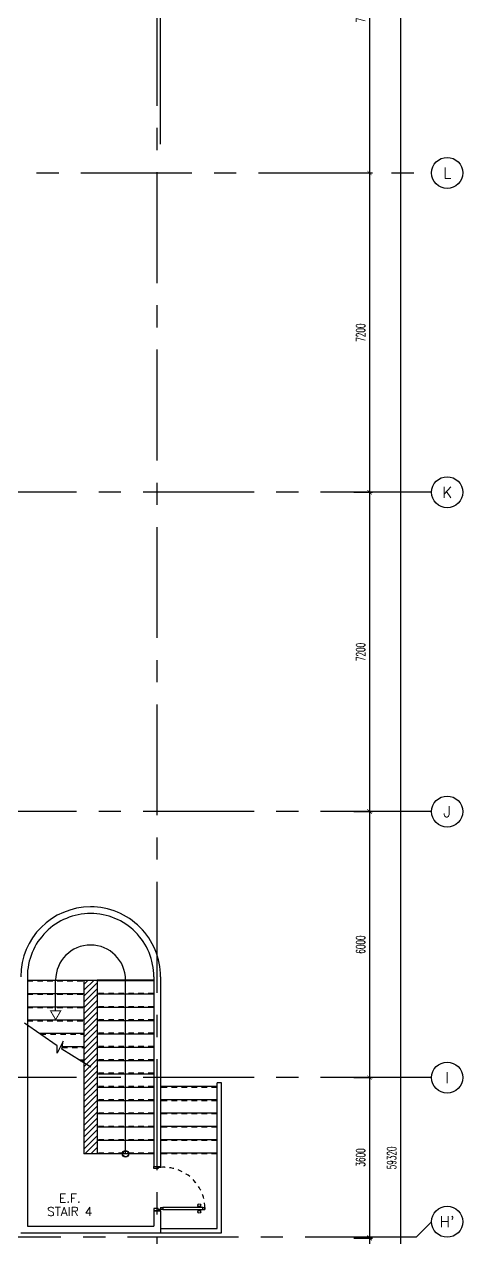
# Model space of a CAD drawing. Extents: x 417866.9 to 417960.2, y 43448 to 43538.2.
# Drawn here: x 417950.34 to 417960.22, y 43494.48 to 43521.85 of the extents above; entities that cross this region are included whole.
import ezdxf
from ezdxf.enums import TextEntityAlignment as Align

# ---------------------------------------------------------------- set-up
doc = ezdxf.new("R2010")
doc.units = 0
doc.header["$MEASUREMENT"] = 0
doc.header["$PDMODE"] = 3
doc.header["$PDSIZE"] = 0.1
for name, pattern in [('CENTERX2', [4, 2.5, -0.5, 0.5, -0.5]), ('HIDDEN', [0.375, 0.25, -0.125]), ('HIDDEN2', [0.1875, 0.125, -0.0625])]:
    doc.linetypes.add(name, pattern=pattern)
doc.layers.get('0').update_dxf_attribs({"linetype": 'CONTINUOUS'})
doc.layers.get('DEFPOINTS').update_dxf_attribs({"linetype": 'CONTINUOUS'})
for name, color, linetype in [('AX-CR', 2, 'CONTINUOUS'), ('AX-DIM', 4, 'CONTINUOUS'), ('AX-TXT', 6, 'CONTINUOUS'), ('AXES', 11, 'CENTERX2'), ('DOOR', 4, 'CONTINUOUS'), ('Handrail', 4, 'CONTINUOUS'), ('Hatch', 11, 'CONTINUOUS'), ('RM-NAME', 2, 'CONTINUOUS'), ('ROOF', 7, 'CONTINUOUS'), ('STR', 5, 'CONTINUOUS'), ('WALL', 3, 'CONTINUOUS')]:
    doc.layers.add(name, color=color, linetype=linetype)
doc.styles.add('ROMANS', font='ROMANS.shx', dxfattribs={"width": 0.6})
doc.dimstyles.new('STANDARD in', dxfattribs={"dimtxt": 0.2, "dimasz": 0.1, "dimexe": 0.07, "dimexo": 0.05, "dimgap": 0.1, "dimtad": 1, "dimdec": 0, "dimlfac": 1000, "dimzin": 0, "dimdsep": 46, "dimtxsty": 'ROMANS', "dimblk": 'ARCHTICK', "dimcen": 0.05, "dimdle": 0.05, "dimclrd": 4, "dimclre": 4, "dimclrt": 2, "dimadec": 0, "dimazin": 0, "dimtfac": 1, "dimtdec": 0, "dimtmove": 2, "dimatfit": 3, "dimfxl": 0, "dimtolj": 1, "dimtzin": 0, "dimarcsym": 0})

# ---------------------------------------------------------------- blocks, each defined once
blk = doc.blocks.new('_ARCHTICK')
at = {"color": 0, "linetype": 'ByBlock', "const_width": 0.15}
blk.add_lwpolyline([(-0.5, -0.5), (0.5, 0.5)], dxfattribs=at)
blk = doc.blocks.new('*D566')
at = {"layer": 'AX-DIM', "color": 4, "lineweight": -2}
for p, q in [((417948.236, 43525.944), (417958.889, 43525.944)), ((417958.819, 43525.994), (417958.819, 43466.574)), ((417948.726, 43466.624), (417958.889, 43466.624))]:
    blk.add_line(p, q, dxfattribs=at)
at = {"layer": 'DEFPOINTS', "color": 0}
for p in [(417948.186, 43525.944), (417948.676, 43466.624), (417958.819, 43466.624)]:
    blk.add_point(p, dxfattribs=at)
at = {"layer": 'AX-DIM', "color": 4, "lineweight": -2, "xscale": 0.1, "yscale": 0.1, "zscale": 0.1}
for p, rotation in [((417958.819, 43525.944), 90), ((417958.819, 43466.624), 270)]:
    blk.add_blockref('_ARCHTICK', p, dxfattribs=dict(at, rotation=rotation))
at = {"layer": 'AX-DIM', "color": 2, "insert": (417958.619, 43496.284), "char_height": 0.2, "attachment_point": 5, "rotation": 90, "style": 'ROMANS'}
blk.add_mtext('\\A1;59320', dxfattribs=at)
blk = doc.blocks.new('*D567')
at = {"layer": 'AX-DIM', "color": 4, "lineweight": -2}
for p, q in [((417957.769, 43525.694), (417958.189, 43525.694)), ((417958.119, 43525.744), (417958.119, 43518.444)), ((417957.769, 43518.494), (417958.189, 43518.494))]:
    blk.add_line(p, q, dxfattribs=at)
at = {"layer": 'DEFPOINTS', "color": 0}
for p in [(417957.719, 43525.694), (417957.719, 43518.494), (417958.119, 43518.494)]:
    blk.add_point(p, dxfattribs=at)
at = {"layer": 'AX-DIM', "color": 4, "lineweight": -2, "xscale": 0.1, "yscale": 0.1, "zscale": 0.1}
for p, rotation in [((417958.119, 43525.694), 90), ((417958.119, 43518.494), 270)]:
    blk.add_blockref('_ARCHTICK', p, dxfattribs=dict(at, rotation=rotation))
at = {"layer": 'AX-DIM', "color": 2, "insert": (417957.919, 43522.094), "char_height": 0.2, "attachment_point": 5, "rotation": 90, "style": 'ROMANS'}
blk.add_mtext('\\A1;7200', dxfattribs=at)
blk = doc.blocks.new('*D573')
at = {"layer": 'AX-DIM', "color": 4, "lineweight": -2}
for p, q in [((417957.769, 43498.094), (417958.189, 43498.094)), ((417958.119, 43498.144), (417958.119, 43494.444)), ((417957.769, 43494.494), (417958.189, 43494.494))]:
    blk.add_line(p, q, dxfattribs=at)
at = {"layer": 'DEFPOINTS', "color": 0}
for p in [(417957.719, 43498.094), (417957.719, 43494.494), (417958.119, 43494.494)]:
    blk.add_point(p, dxfattribs=at)
at = {"layer": 'AX-DIM', "color": 4, "lineweight": -2, "xscale": 0.1, "yscale": 0.1, "zscale": 0.1}
for p, rotation in [((417958.119, 43498.094), 90), ((417958.119, 43494.494), 270)]:
    blk.add_blockref('_ARCHTICK', p, dxfattribs=dict(at, rotation=rotation))
at = {"layer": 'AX-DIM', "color": 2, "insert": (417957.919, 43496.294), "char_height": 0.2, "attachment_point": 5, "rotation": 90, "style": 'ROMANS'}
blk.add_mtext('\\A1;3600', dxfattribs=at)
blk = doc.blocks.new('*D577')
at = {"layer": 'AX-DIM', "color": 4, "lineweight": -2}
for p, q in [((417957.769, 43494.474), (417958.189, 43494.474)), ((417958.119, 43494.524), (417958.119, 43488.424)), ((417957.769, 43488.474), (417958.189, 43488.474))]:
    blk.add_line(p, q, dxfattribs=at)
at = {"layer": 'DEFPOINTS', "color": 0}
for p in [(417957.719, 43494.474), (417957.719, 43488.474), (417958.119, 43488.474)]:
    blk.add_point(p, dxfattribs=at)
at = {"layer": 'AX-DIM', "color": 4, "lineweight": -2, "xscale": 0.1, "yscale": 0.1, "zscale": 0.1}
for p, rotation in [((417958.119, 43494.474), 90), ((417958.119, 43488.474), 270)]:
    blk.add_blockref('_ARCHTICK', p, dxfattribs=dict(at, rotation=rotation))
at = {"layer": 'AX-DIM', "color": 2, "insert": (417957.919, 43491.474), "char_height": 0.2, "attachment_point": 5, "rotation": 90, "style": 'ROMANS'}
blk.add_mtext('\\A1;6000', dxfattribs=at)
blk = doc.blocks.new('AXR')
at = {"layer": 'AX-CR'}
blk.add_circle((350, 0), 350, dxfattribs=at)
at = {"layer": 'AX-TXT', "style": 'ROMANS'}
blk.add_attdef('AX', text='', height=250, dxfattribs=at).set_placement((350, 0), align=Align.MIDDLE)
blk = doc.blocks.new('*D578')
at = {"layer": 'AX-DIM', "color": 4, "lineweight": -2}
for p, q in [((417957.769, 43511.294), (417958.189, 43511.294)), ((417958.119, 43511.344), (417958.119, 43504.044)), ((417957.769, 43504.094), (417958.189, 43504.094))]:
    blk.add_line(p, q, dxfattribs=at)
at = {"layer": 'DEFPOINTS', "color": 0}
for p in [(417957.719, 43511.294), (417957.719, 43504.094), (417958.119, 43504.094)]:
    blk.add_point(p, dxfattribs=at)
at = {"layer": 'AX-DIM', "color": 4, "lineweight": -2, "xscale": 0.1, "yscale": 0.1, "zscale": 0.1}
for p, rotation in [((417958.119, 43511.294), 90), ((417958.119, 43504.094), 270)]:
    blk.add_blockref('_ARCHTICK', p, dxfattribs=dict(at, rotation=rotation))
at = {"layer": 'AX-DIM', "color": 2, "insert": (417957.919, 43507.694), "char_height": 0.2, "attachment_point": 5, "rotation": 90, "style": 'ROMANS'}
blk.add_mtext('\\A1;7200', dxfattribs=at)
blk = doc.blocks.new('*D579')
at = {"layer": 'AX-DIM', "color": 4, "lineweight": -2}
for p, q in [((417957.769, 43504.094), (417958.189, 43504.094)), ((417958.119, 43504.144), (417958.119, 43498.044)), ((417957.769, 43498.094), (417958.189, 43498.094))]:
    blk.add_line(p, q, dxfattribs=at)
at = {"layer": 'DEFPOINTS', "color": 0}
for p in [(417957.719, 43504.094), (417957.719, 43498.094), (417958.119, 43498.094)]:
    blk.add_point(p, dxfattribs=at)
at = {"layer": 'AX-DIM', "color": 4, "lineweight": -2, "xscale": 0.1, "yscale": 0.1, "zscale": 0.1}
for p, rotation in [((417958.119, 43504.094), 90), ((417958.119, 43498.094), 270)]:
    blk.add_blockref('_ARCHTICK', p, dxfattribs=dict(at, rotation=rotation))
at = {"layer": 'AX-DIM', "color": 2, "insert": (417957.919, 43501.094), "char_height": 0.2, "attachment_point": 5, "rotation": 90, "style": 'ROMANS'}
blk.add_mtext('\\A1;6000', dxfattribs=at)
blk = doc.blocks.new('*D580')
at = {"layer": 'AX-DIM', "color": 4, "lineweight": -2}
for p, q in [((417957.769, 43518.494), (417958.189, 43518.494)), ((417958.119, 43518.544), (417958.119, 43511.244)), ((417957.769, 43511.294), (417958.189, 43511.294))]:
    blk.add_line(p, q, dxfattribs=at)
at = {"layer": 'DEFPOINTS', "color": 0}
for p in [(417957.719, 43518.494), (417957.719, 43511.294), (417958.119, 43511.294)]:
    blk.add_point(p, dxfattribs=at)
at = {"layer": 'AX-DIM', "color": 4, "lineweight": -2, "xscale": 0.1, "yscale": 0.1, "zscale": 0.1}
for p, rotation in [((417958.119, 43518.494), 90), ((417958.119, 43511.294), 270)]:
    blk.add_blockref('_ARCHTICK', p, dxfattribs=dict(at, rotation=rotation))
at = {"layer": 'AX-DIM', "color": 2, "insert": (417957.919, 43514.894), "char_height": 0.2, "attachment_point": 5, "rotation": 90, "style": 'ROMANS'}
blk.add_mtext('\\A1;7200', dxfattribs=at)
blk = doc.blocks.new('*D597')
at = {"layer": 'AX-DIM', "color": 4, "lineweight": -2}
for p, q in [((417948.187, 43536.43), (417948.187, 43537.15)), ((417953.412, 43519.144), (417953.412, 43537.15)), ((417948.137, 43537.08), (417953.462, 43537.08))]:
    blk.add_line(p, q, dxfattribs=at)
at = {"layer": 'DEFPOINTS', "color": 0}
for p in [(417953.412, 43537.08), (417948.187, 43536.38), (417953.412, 43519.094)]:
    blk.add_point(p, dxfattribs=at)
at = {"layer": 'AX-DIM', "color": 4, "lineweight": -2, "xscale": 0.1, "yscale": 0.1, "zscale": 0.1, "rotation": 180}
blk.add_blockref('_ARCHTICK', (417948.187, 43537.08), dxfattribs=at)
at = {"layer": 'AX-DIM', "color": 4, "lineweight": -2, "xscale": 0.1, "yscale": 0.1, "zscale": 0.1}
blk.add_blockref('_ARCHTICK', (417953.412, 43537.08), dxfattribs=at)
at = {"layer": 'AX-DIM', "color": 2, "insert": (417950.799, 43537.28), "char_height": 0.2, "attachment_point": 5, "style": 'ROMANS'}
blk.add_mtext('\\A1;5225', dxfattribs=at)
blk = doc.blocks.new('STL-DR')
at = {"layer": 'DOOR', "color": 0, "linetype": 'ByBlock'}
for p, q in [((50, 0), (0, 0)), ((0, -150), (0, 0)), ((50, -100), (50, 0)), ((0, -150), (25, -150)), ((25, -100), (50, -100)), ((25, -150), (25, -100)), ((75, -150), (25, -150)), ((25, -200), (25, -150)), ((75, -200), (25, -200)), ((75, -150), (75, -200)), ((950, -100), (950, 0)), ((950, 0), (1000, 0)), ((975, -100), (950, -100)), ((975, -150), (975, -100)), ((1000, -150), (975, -150)), ((1000, 0), (1000, -150)), ((18, -990), (9, -990)), ((9, -1055), (9, -990)), ((18, -1055), (9, -1055)), ((18, -978), (18, -1068)), ((25, -978), (18, -978)), ((18, -1055), (18, -990)), ((25, -1068), (18, -1068)), ((75, -978), (82, -978)), ((75, -1068), (82, -1068)), ((82, -978), (82, -1068)), ((82, -990), (91, -990)), ((82, -1055), (82, -990)), ((82, -1055), (91, -1055)), ((91, -1055), (91, -990)), ((25, -1100), (75, -1100)), ((25, -1100), (25, -1150)), ((25, -1150), (75, -1150)), ((75, -1150), (25, -1150)), ((75, -1100), (75, -1150))]:
    blk.add_line(p, q, dxfattribs=at)
at = {"layer": 'DOOR', "linetype": 'ByBlock'}
for p, q in [((25, -200), (25, -1100)), ((75, -1100), (75, -200))]:
    blk.add_line(p, q, dxfattribs=at)
at = {"layer": 'DOOR', "color": 0, "linetype": 'ByBlock'}
for centre in [(-24, -1023), (124, -1023)]:
    blk.add_circle(centre, 32.4, dxfattribs=at)
at = {"layer": 'DOOR', "linetype": 'HIDDEN', "ltscale": 0.5}
blk.add_arc((50, -223), 928, 271.544, 4.4816, dxfattribs=at)
at = {"layer": 'WALL'}
for p, q in [((0, 0), (0, -150)), ((0, 0), (0, -150)), ((1000, 0), (1000, -150))]:
    blk.add_line(p, q, dxfattribs=at)

msp = doc.modelspace()

# ---------------------------------------------------------------- hatches: boundary and pattern name
at = {"layer": 'Hatch'}
h = msp.add_hatch(dxfattribs=at)
h.set_pattern_fill('ANSI31', color=256, scale=0.75, style=0)
h.set_pattern_definition([(45, (0, 0), (-0.066291260736, 0.066291260736), [])])
h.paths.add_polyline_path([(417951.9866, 43500.2945), (417951.6866, 43500.2945), (417951.6866, 43498.0943), (417951.9866, 43498.0943)])
h.paths.add_polyline_path([(417951.9866, 43498.0943), (417951.6866, 43498.0943), (417951.6866, 43496.3745), (417951.9866, 43496.3745)])

# ---------------------------------------------------------------- linework, layer by layer
msp.add_lwpolyline([(417951.8406, 43498.3286), (417951.1853, 43498.7377), (417951.2204, 43498.9131), (417951.08, 43498.6442), (417951.08, 43498.8145), (417950.3487, 43499.3223)])
at = {"layer": 'AXES'}
for p, q in [((417953.3366, 43460.01), (417953.3366, 43537.5491)), ((417867.6171, 43518.4943), (417959.5152, 43518.4943)), ((417959.5194, 43511.2943), (417889.6966, 43511.2943)), ((417959.5194, 43504.0943), (417889.6966, 43504.0943)), ((417959.5194, 43498.0943), (417889.6966, 43498.0943)), ((417959.1694, 43494.4943), (417959.5194, 43494.8443)), ((417959.1694, 43494.4943), (417889.6966, 43494.4943))]:
    msp.add_line(p, q, dxfattribs=at)
at = {"layer": 'Handrail'}
for p, q in [((417954.6866, 43494.6943), (417954.6866, 43497.9785)), ((417954.7866, 43497.9785), (417954.6866, 43497.9785)), ((417954.7866, 43494.5943), (417954.7866, 43497.9785)), ((417953.4116, 43494.6943), (417954.6866, 43494.6943)), ((417953.4116, 43494.5943), (417954.7866, 43494.5943))]:
    msp.add_line(p, q, dxfattribs=at)
at = {"layer": 'ROOF'}
for p, q in [((417951.6866, 43500.2945), (417951.6866, 43496.3745)), ((417951.6866, 43500.2945), (417951.9866, 43500.2945)), ((417951.9866, 43500.2945), (417951.9866, 43496.3745)), ((417951.9866, 43496.3745), (417951.6866, 43496.3745))]:
    msp.add_line(p, q, dxfattribs=at)
at = {"layer": 'STR'}
for p, q in [((417950.4116, 43500.2945), (417951.6866, 43500.2945)), ((417951.0491, 43499.6014), (417951.0491, 43500.297)), ((417953.2616, 43500.2945), (417951.9866, 43500.2945)), ((417953.2616, 43500.2745), (417951.9866, 43500.2745)), ((417952.6241, 43496.3745), (417952.6241, 43500.297)), ((417950.4116, 43499.9945), (417951.6866, 43499.9945)), ((417953.2616, 43499.9745), (417951.9866, 43499.9745)), ((417950.4116, 43499.6945), (417951.6866, 43499.6945)), ((417953.2616, 43499.6745), (417951.9866, 43499.6745)), ((417950.4116, 43499.3945), (417951.6866, 43499.3945)), ((417953.2616, 43499.3745), (417951.9866, 43499.3745)), ((417950.6767, 43499.0945), (417951.6866, 43499.0945)), ((417953.2616, 43499.0745), (417951.9866, 43499.0745)), ((417951.1967, 43498.7945), (417951.6866, 43498.7945)), ((417953.2616, 43498.7745), (417951.9866, 43498.7745)), ((417951.5748, 43498.4945), (417951.6866, 43498.4945)), ((417951.6069, 43498.4745), (417951.6866, 43498.4745)), ((417953.2616, 43498.4745), (417951.9866, 43498.4745)), ((417953.2616, 43498.1745), (417951.9866, 43498.1745)), ((417953.2616, 43497.8745), (417951.9866, 43497.8745)), ((417954.6866, 43497.8945), (417953.4116, 43497.8945)), ((417953.2616, 43497.5745), (417951.9866, 43497.5745)), ((417954.6866, 43497.5945), (417953.4116, 43497.5945)), ((417953.2616, 43497.2745), (417951.9866, 43497.2745)), ((417954.6866, 43497.2945), (417953.4116, 43497.2945)), ((417953.2616, 43496.9745), (417951.9866, 43496.9745)), ((417954.6866, 43496.9945), (417953.4116, 43496.9945)), ((417953.2616, 43496.6745), (417951.9866, 43496.6745)), ((417954.6866, 43496.6945), (417953.4116, 43496.6945)), ((417953.2616, 43496.3745), (417951.9866, 43496.3745)), ((417954.6866, 43496.3945), (417953.4116, 43496.3945))]:
    msp.add_line(p, q, dxfattribs=at)
at = {"layer": 'STR', "linetype": 'HIDDEN2'}
for p, q in [((417950.4116, 43500.2745), (417951.6866, 43500.2745)), ((417953.2616, 43500.2945), (417951.9866, 43500.2945)), ((417953.2616, 43500.2745), (417951.9866, 43500.2745)), ((417950.4116, 43499.9745), (417951.6866, 43499.9745)), ((417953.2616, 43499.9945), (417951.9866, 43499.9945)), ((417950.4116, 43499.6745), (417951.6866, 43499.6745)), ((417953.2616, 43499.6945), (417951.9866, 43499.6945)), ((417950.4116, 43499.3745), (417951.6866, 43499.3745)), ((417953.2616, 43499.3945), (417951.9866, 43499.3945)), ((417950.7055, 43499.0745), (417951.6866, 43499.0745)), ((417953.2616, 43499.0945), (417951.9866, 43499.0945)), ((417953.2616, 43498.7945), (417951.9866, 43498.7945)), ((417951.1927, 43498.7745), (417951.6866, 43498.7745)), ((417951.5748, 43498.4945), (417951.6866, 43498.4945)), ((417951.6069, 43498.4745), (417951.6866, 43498.4745)), ((417953.2616, 43498.4945), (417951.9866, 43498.4945)), ((417953.2616, 43498.1945), (417951.9866, 43498.1945)), ((417953.2616, 43497.8945), (417951.9866, 43497.8945)), ((417954.6866, 43497.8745), (417953.4116, 43497.8745)), ((417953.2616, 43497.5945), (417951.9866, 43497.5945)), ((417954.6866, 43497.5745), (417953.4116, 43497.5745)), ((417953.2616, 43497.2945), (417951.9866, 43497.2945)), ((417954.6866, 43497.2745), (417953.4116, 43497.2745)), ((417953.2616, 43496.9945), (417951.9866, 43496.9945)), ((417954.6866, 43496.9745), (417953.4116, 43496.9745)), ((417953.2616, 43496.6945), (417951.9866, 43496.6945)), ((417954.6866, 43496.6745), (417953.4116, 43496.6745)), ((417953.2616, 43496.3945), (417951.9866, 43496.3945)), ((417954.6866, 43496.3745), (417953.4116, 43496.3745))]:
    msp.add_line(p, q, dxfattribs=at)
at = {"layer": 'STR', "const_width": 0.0215}
msp.add_lwpolyline([(417951.1646, 43499.6014), (417950.9336, 43499.6014), (417951.0491, 43499.4014)], close=True, dxfattribs=at)
at = {"layer": 'STR'}
for radius in [0.075, 0.065]:
    msp.add_circle((417952.6241, 43496.3745), radius, dxfattribs=at)
msp.add_arc((417951.8366, 43500.297), 0.7875, 0, 180, dxfattribs=at)
at = {"layer": 'WALL'}
for p, q in [((417950.4116, 43500.3699), (417950.4116, 43494.7443)), ((417953.2616, 43500.3699), (417953.2616, 43496.0943)), ((417953.4116, 43500.3699), (417953.4116, 43496.0943)), ((417953.2616, 43495.0943), (417953.2616, 43494.7443)), ((417953.4116, 43495.0943), (417953.4116, 43494.5943)), ((417950.4116, 43494.7443), (417953.2616, 43494.7443)), ((417950.2616, 43494.5943), (417953.4116, 43494.5943))]:
    msp.add_line(p, q, dxfattribs=at)
for radius, start, end in [(1.575, 90, 180), (1.575, 359.99997, 90), (1.425, 90, 180.00002), (1.425, 359.99997, 90)]:
    msp.add_arc((417951.8366, 43500.3699), radius, start, end, dxfattribs=at)

# ---------------------------------------------------------------- block references
at = {"layer": 'AXES', "xscale": 0.001000000047497451, "yscale": 0.0009999999892897904, "zscale": 0.001}
for p, values in [((417959.5194, 43518.4943), {'AX': 'L'}), ((417959.5194, 43511.2943), {'AX': 'K'}), ((417959.5194, 43504.0943), {'AX': 'J'}), ((417959.5194, 43498.0943), {'AX': 'I'}), ((417959.5194, 43494.8443), {'AX': "H'"})]:
    msp.add_blockref('AXR', p, dxfattribs=at).add_auto_attribs(values)
at = {"layer": 'ROOF', "xscale": 0.0009999999892897904, "yscale": 0.0009999999892897904, "zscale": 0.001, "rotation": 90}
msp.add_blockref('STL-DR', (417953.2616, 43495.0943), dxfattribs=at)

# ---------------------------------------------------------------- texts
at = {"layer": 'RM-NAME', "style": 'ROMANS'}
for s, p in [('E.F.', (417951.3669, 43495.3751)), ('STAIR 4', (417951.3669, 43495.0751))]:
    msp.add_text(s, height=0.2, dxfattribs=at).set_placement(p, align=Align.MIDDLE)

# ---------------------------------------------------------------- dimensions: what is measured, and where the dimension line sits
at = {"layer": 'AX-DIM'}
dim = msp.add_linear_dim(base=(417953.4116, 43537.0798), p1=(417948.1866, 43536.3798), p2=(417953.4116, 43519.0938), dimstyle='STANDARD in', dxfattribs=at)
dim.commit()
dim.dimension.update_dxf_attribs({"geometry": '*D597', "text_midpoint": (417950.7991, 43537.2798)})
for base, p1, p2, picture, middle in [((417958.8192, 43466.6243), (417948.1865, 43525.9443), (417948.676, 43466.6243), '*D566', (417958.6192, 43496.2843)), ((417958.1194, 43504.0943), (417957.7194, 43511.2943), (417957.7194, 43504.0943), '*D578', (417957.9194, 43507.6943)), ((417958.1194, 43498.0943), (417957.7194, 43504.0943), (417957.7194, 43498.0943), '*D579', (417957.9194, 43501.0943)), ((417958.1194, 43494.4943), (417957.7194, 43498.0943), (417957.7194, 43494.4943), '*D573', (417957.9194, 43496.2943)), ((417958.1194, 43488.4743), (417957.7194, 43494.4743), (417957.7194, 43488.4743), '*D577', (417957.9194, 43491.4743))]:
    dim = msp.add_linear_dim(base=base, p1=p1, p2=p2, angle=270, dimstyle='STANDARD in', dxfattribs=at)
    dim.commit()
    dim.dimension.update_dxf_attribs({"geometry": picture, "text_midpoint": middle})
at = {"layer": 'AX-DIM', "color": 6}
for base, p1, p2, picture, middle in [((417958.1194, 43518.4943), (417957.7194, 43525.6943), (417957.7194, 43518.4943), '*D567', (417957.9194, 43522.0943)), ((417958.1194, 43511.2943), (417957.7194, 43518.4943), (417957.7194, 43511.2943), '*D580', (417957.9194, 43514.8943))]:
    dim = msp.add_linear_dim(base=base, p1=p1, p2=p2, angle=270, dimstyle='STANDARD in', dxfattribs=at)
    dim.commit()
    dim.dimension.update_dxf_attribs({"geometry": picture, "text_midpoint": middle})

doc.saveas('drawing.dxf')
